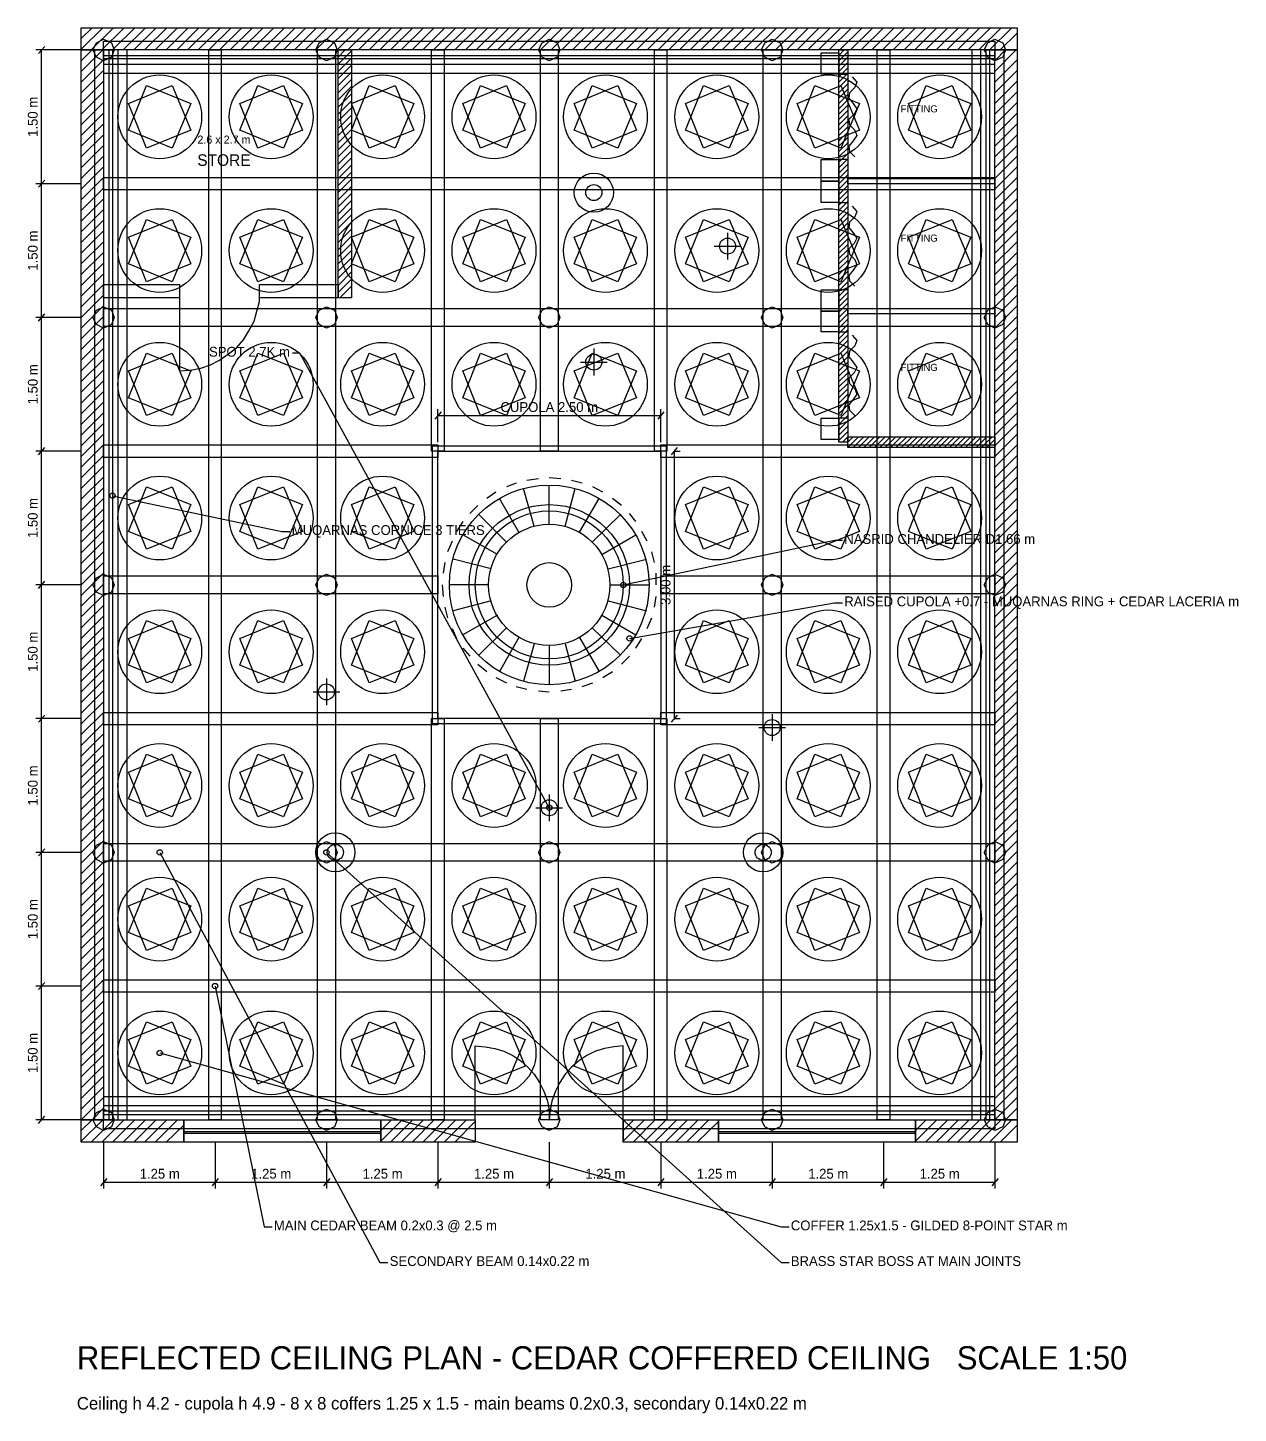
# Model space of a CAD drawing. Header units: metres. Extents: x 0 to 110, y 0 to 17.
# Drawn here: x 18.04 to 31.62, y -0.04 to 15.5 of the extents above; entities that cross this region are included whole.
import ezdxf
from ezdxf.enums import TextEntityAlignment as Align

# ---------------------------------------------------------------- set-up
doc = ezdxf.new("R2010")
doc.units = ezdxf.units.M
for name, color, linetype in [('A-ANNO', 2, 'CONTINUOUS'), ('A-DIM', 3, 'CONTINUOUS'), ('A-GLAZ', 4, 'CONTINUOUS'), ('A-HATCH', 8, 'CONTINUOUS'), ('A-TITLE', 7, 'CONTINUOUS'), ('A-WALL', 7, 'CONTINUOUS'), ('A-WALL-CUT', 7, 'CONTINUOUS'), ('I-CEIL', 30, 'CONTINUOUS'), ('I-DECO', 8, 'CONTINUOUS'), ('I-FINE', 9, 'CONTINUOUS'), ('I-JOIN', 7, 'CONTINUOUS'), ('I-LIGHT', 2, 'CONTINUOUS')]:
    doc.layers.add(name, color=color, linetype=linetype)

msp = doc.modelspace()

# ---------------------------------------------------------------- linework, layer by layer
at = {"layer": 'A-ANNO'}
for p, q in [((21.09, 11.85), (21.01, 11.85)), ((23.89, 6.75), (21.09, 11.85)), ((18.99, 10.25), (20.89, 9.85)), ((20.89, 9.85), (20.98, 9.85)), ((24.72, 9.25), (27.09, 9.75)), ((27.09, 9.75), (27.18, 9.75)), ((24.79, 8.65), (27.09, 9.05)), ((27.09, 9.05), (27.18, 9.05)), ((19.52, 6.25), (21.99, 1.65)), ((21.39, 6.25), (26.49, 1.65)), ((20.14, 4.75), (20.69, 2.05)), ((19.52, 4), (26.49, 2.05)), ((20.69, 2.05), (20.78, 2.05)), ((26.49, 2.05), (26.58, 2.05)), ((21.99, 1.65), (22.08, 1.65)), ((26.49, 1.65), (26.58, 1.65))]:
    msp.add_line(p, q, dxfattribs=at)
for centre in [(18.99, 10.25), (24.72, 9.25), (24.79, 8.65), (23.89, 6.75), (19.52, 6.25), (21.39, 6.25), (20.14, 4.75), (19.52, 4)]:
    msp.add_circle(centre, 0.03, dxfattribs=at)
at = {"layer": 'A-DIM'}
for p, q in [((18.64, 15.25), (18.13, 15.25)), ((18.16, 15.21), (18.23, 15.29)), ((18.19, 15.25), (18.19, 13.75)), ((18.64, 13.75), (18.13, 13.75)), ((18.64, 13.75), (18.13, 13.75)), ((18.16, 13.71), (18.23, 13.79)), ((18.16, 13.71), (18.23, 13.79)), ((18.19, 13.75), (18.19, 12.25)), ((18.16, 12.21), (18.23, 12.29)), ((18.16, 12.21), (18.23, 12.29)), ((18.64, 12.25), (18.13, 12.25)), ((18.64, 12.25), (18.13, 12.25)), ((18.19, 12.25), (18.19, 10.75)), ((22.64, 10.85), (22.64, 11.22)), ((25.14, 10.85), (25.14, 11.22)), ((22.61, 11.11), (22.68, 11.19)), ((22.64, 11.15), (25.14, 11.15)), ((25.11, 11.11), (25.18, 11.19)), ((18.64, 10.75), (18.13, 10.75)), ((18.64, 10.75), (18.13, 10.75)), ((18.16, 10.71), (18.23, 10.79)), ((18.16, 10.71), (18.23, 10.79)), ((18.19, 10.75), (18.19, 9.25)), ((25.26, 10.71), (25.33, 10.79)), ((25.29, 10.75), (25.36, 10.75)), ((25.29, 10.75), (25.29, 7.75)), ((18.64, 9.25), (18.13, 9.25)), ((18.64, 9.25), (18.13, 9.25)), ((18.16, 9.21), (18.23, 9.29)), ((18.16, 9.21), (18.23, 9.29)), ((18.19, 9.25), (18.19, 7.75)), ((18.16, 7.71), (18.23, 7.79)), ((18.16, 7.71), (18.23, 7.79)), ((25.26, 7.71), (25.33, 7.79)), ((18.64, 7.75), (18.13, 7.75)), ((18.64, 7.75), (18.13, 7.75)), ((18.19, 7.75), (18.19, 6.25)), ((25.29, 7.75), (25.36, 7.75)), ((18.64, 6.25), (18.13, 6.25)), ((18.64, 6.25), (18.13, 6.25)), ((18.16, 6.21), (18.23, 6.29)), ((18.16, 6.21), (18.23, 6.29)), ((18.19, 6.25), (18.19, 4.75)), ((18.64, 4.75), (18.13, 4.75)), ((18.64, 4.75), (18.13, 4.75)), ((18.16, 4.71), (18.23, 4.79)), ((18.16, 4.71), (18.23, 4.79)), ((18.19, 4.75), (18.19, 3.25)), ((18.16, 3.21), (18.23, 3.29)), ((18.64, 3.25), (18.13, 3.25)), ((18.89, 3), (18.89, 2.48)), ((20.14, 3), (20.14, 2.48)), ((20.14, 3), (20.14, 2.48)), ((21.39, 3), (21.39, 2.48)), ((21.39, 3), (21.39, 2.48)), ((22.64, 3), (22.64, 2.48)), ((22.64, 3), (22.64, 2.48)), ((23.89, 3), (23.89, 2.48)), ((23.89, 3), (23.89, 2.48)), ((25.14, 3), (25.14, 2.48)), ((25.14, 3), (25.14, 2.48)), ((26.39, 3), (26.39, 2.48)), ((26.39, 3), (26.39, 2.48)), ((27.64, 3), (27.64, 2.48)), ((27.64, 3), (27.64, 2.48)), ((28.89, 3), (28.89, 2.48)), ((18.86, 2.51), (18.93, 2.59)), ((18.89, 2.55), (20.14, 2.55)), ((20.11, 2.51), (20.18, 2.59)), ((20.11, 2.51), (20.18, 2.59)), ((20.14, 2.55), (21.39, 2.55)), ((21.36, 2.51), (21.43, 2.59)), ((21.36, 2.51), (21.43, 2.59)), ((21.39, 2.55), (22.64, 2.55)), ((22.61, 2.51), (22.68, 2.59)), ((22.61, 2.51), (22.68, 2.59)), ((22.64, 2.55), (23.89, 2.55)), ((23.86, 2.51), (23.93, 2.59)), ((23.86, 2.51), (23.93, 2.59)), ((23.89, 2.55), (25.14, 2.55)), ((25.11, 2.51), (25.18, 2.59)), ((25.11, 2.51), (25.18, 2.59)), ((25.14, 2.55), (26.39, 2.55)), ((26.36, 2.51), (26.43, 2.59)), ((26.36, 2.51), (26.43, 2.59)), ((26.39, 2.55), (27.64, 2.55)), ((27.61, 2.51), (27.68, 2.59)), ((27.61, 2.51), (27.68, 2.59)), ((27.64, 2.55), (28.89, 2.55)), ((28.86, 2.51), (28.93, 2.59))]:
    msp.add_line(p, q, dxfattribs=at)
at = {"layer": 'A-GLAZ'}
for p, q in [((23.06, 3.25), (23.06, 4.08)), ((24.72, 3.25), (24.72, 4.08)), ((19.79, 3.12), (22, 3.12)), ((25.79, 3.12), (28, 3.12)), ((19.79, 3.1), (22, 3.1)), ((25.79, 3.1), (28, 3.1))]:
    msp.add_line(p, q, dxfattribs=at)
at = {"layer": 'A-HATCH'}
for p, q in [((18.64, 15.38), (18.76, 15.5)), ((18.64, 15.26), (18.88, 15.5)), ((18.75, 15.25), (19, 15.5)), ((18.87, 15.25), (19.12, 15.5)), ((18.99, 15.25), (19.24, 15.5)), ((19.11, 15.25), (19.36, 15.5)), ((19.23, 15.25), (19.48, 15.5)), ((19.35, 15.25), (19.6, 15.5)), ((19.47, 15.25), (19.72, 15.5)), ((19.59, 15.25), (19.84, 15.5)), ((19.71, 15.25), (19.96, 15.5)), ((19.83, 15.25), (20.08, 15.5)), ((19.95, 15.25), (20.2, 15.5)), ((20.07, 15.25), (20.32, 15.5)), ((20.19, 15.25), (20.44, 15.5)), ((20.31, 15.25), (20.56, 15.5)), ((20.43, 15.25), (20.68, 15.5)), ((20.55, 15.25), (20.8, 15.5)), ((20.67, 15.25), (20.92, 15.5)), ((20.79, 15.25), (21.04, 15.5)), ((20.91, 15.25), (21.16, 15.5)), ((21.03, 15.25), (21.28, 15.5)), ((21.15, 15.25), (21.4, 15.5)), ((21.27, 15.25), (21.52, 15.5)), ((21.39, 15.25), (21.64, 15.5)), ((21.51, 15.25), (21.76, 15.5)), ((21.63, 15.25), (21.88, 15.5)), ((21.75, 15.25), (22, 15.5)), ((21.87, 15.25), (22.12, 15.5)), ((21.99, 15.25), (22.24, 15.5)), ((22.11, 15.25), (22.36, 15.5)), ((22.23, 15.25), (22.48, 15.5)), ((22.35, 15.25), (22.6, 15.5)), ((22.47, 15.25), (22.72, 15.5)), ((22.59, 15.25), (22.84, 15.5)), ((22.71, 15.25), (22.96, 15.5)), ((22.83, 15.25), (23.08, 15.5)), ((22.95, 15.25), (23.2, 15.5)), ((23.07, 15.25), (23.32, 15.5)), ((23.19, 15.25), (23.44, 15.5)), ((23.31, 15.25), (23.56, 15.5)), ((23.43, 15.25), (23.68, 15.5)), ((23.55, 15.25), (23.8, 15.5)), ((23.67, 15.25), (23.92, 15.5)), ((23.79, 15.25), (24.04, 15.5)), ((23.91, 15.25), (24.16, 15.5)), ((24.03, 15.25), (24.28, 15.5)), ((24.15, 15.25), (24.4, 15.5)), ((24.27, 15.25), (24.52, 15.5)), ((24.39, 15.25), (24.64, 15.5)), ((24.51, 15.25), (24.76, 15.5)), ((24.63, 15.25), (24.88, 15.5)), ((24.75, 15.25), (25, 15.5)), ((24.87, 15.25), (25.12, 15.5)), ((24.99, 15.25), (25.24, 15.5)), ((25.11, 15.25), (25.36, 15.5)), ((25.23, 15.25), (25.48, 15.5)), ((25.35, 15.25), (25.6, 15.5)), ((25.47, 15.25), (25.72, 15.5)), ((25.59, 15.25), (25.84, 15.5)), ((25.71, 15.25), (25.96, 15.5)), ((25.83, 15.25), (26.08, 15.5)), ((25.95, 15.25), (26.2, 15.5)), ((26.07, 15.25), (26.32, 15.5)), ((26.19, 15.25), (26.44, 15.5)), ((26.31, 15.25), (26.56, 15.5)), ((26.43, 15.25), (26.68, 15.5)), ((26.55, 15.25), (26.8, 15.5)), ((26.67, 15.25), (26.92, 15.5)), ((26.79, 15.25), (27.04, 15.5)), ((26.91, 15.25), (27.16, 15.5)), ((27.03, 15.25), (27.28, 15.5)), ((27.15, 15.25), (27.4, 15.5)), ((27.27, 15.25), (27.52, 15.5)), ((27.39, 15.25), (27.64, 15.5)), ((27.51, 15.25), (27.76, 15.5)), ((27.63, 15.25), (27.88, 15.5)), ((27.75, 15.25), (28, 15.5)), ((27.87, 15.25), (28.12, 15.5)), ((27.99, 15.25), (28.24, 15.5)), ((28.11, 15.25), (28.36, 15.5)), ((28.23, 15.25), (28.48, 15.5)), ((28.35, 15.25), (28.6, 15.5)), ((28.47, 15.25), (28.72, 15.5)), ((28.59, 15.25), (28.84, 15.5)), ((28.71, 15.25), (28.96, 15.5)), ((28.83, 15.25), (29.08, 15.5)), ((28.95, 15.25), (29.14, 15.44)), ((18.64, 15.13), (18.76, 15.25)), ((18.64, 15.01), (18.88, 15.25)), ((21.52, 15.17), (21.6, 15.25)), ((21.52, 15.09), (21.67, 15.24)), ((27.14, 15.19), (27.2, 15.25)), ((28.89, 15.13), (29.01, 15.25)), ((28.89, 15.01), (29.13, 15.25)), ((18.64, 14.89), (18.89, 15.14)), ((21.52, 15.01), (21.67, 15.16)), ((21.52, 14.93), (21.67, 15.08)), ((27.14, 15.13), (27.24, 15.23)), ((27.14, 15.07), (27.24, 15.17)), ((27.14, 15.01), (27.24, 15.11)), ((28.89, 14.89), (29.14, 15.14)), ((18.64, 14.77), (18.89, 15.02)), ((21.52, 14.85), (21.67, 15)), ((27.14, 14.95), (27.24, 15.05)), ((27.14, 14.89), (27.24, 14.99)), ((27.14, 14.83), (27.24, 14.93)), ((28.89, 14.77), (29.14, 15.02)), ((18.64, 14.65), (18.89, 14.9)), ((18.64, 14.53), (18.89, 14.78)), ((21.52, 14.77), (21.67, 14.92)), ((21.52, 14.69), (21.67, 14.84)), ((27.14, 14.77), (27.24, 14.87)), ((27.14, 14.71), (27.24, 14.81)), ((28.89, 14.65), (29.14, 14.9)), ((28.89, 14.53), (29.14, 14.78)), ((18.64, 14.41), (18.89, 14.66)), ((21.52, 14.61), (21.67, 14.76)), ((21.52, 14.53), (21.67, 14.68)), ((27.14, 14.65), (27.24, 14.75)), ((27.14, 14.59), (27.24, 14.69)), ((27.14, 14.53), (27.24, 14.63)), ((28.89, 14.41), (29.14, 14.66)), ((18.64, 14.29), (18.89, 14.54)), ((21.52, 14.45), (21.67, 14.6)), ((21.52, 14.37), (21.67, 14.52)), ((27.14, 14.47), (27.24, 14.57)), ((27.14, 14.41), (27.24, 14.51)), ((28.89, 14.29), (29.14, 14.54)), ((18.64, 14.17), (18.89, 14.42)), ((18.64, 14.05), (18.89, 14.3)), ((21.52, 14.29), (21.67, 14.44)), ((21.52, 14.21), (21.67, 14.36)), ((27.14, 14.35), (27.24, 14.45)), ((27.14, 14.29), (27.24, 14.39)), ((27.14, 14.23), (27.24, 14.33)), ((28.89, 14.17), (29.14, 14.42)), ((28.89, 14.05), (29.14, 14.3)), ((18.64, 13.93), (18.89, 14.18)), ((21.52, 14.13), (21.67, 14.28)), ((21.52, 14.05), (21.67, 14.2)), ((27.14, 14.17), (27.24, 14.27)), ((27.14, 14.11), (27.24, 14.21)), ((27.14, 14.05), (27.24, 14.15)), ((28.89, 13.93), (29.14, 14.18)), ((18.64, 13.81), (18.89, 14.06)), ((21.52, 13.97), (21.67, 14.12)), ((21.52, 13.89), (21.67, 14.04)), ((27.14, 13.99), (27.24, 14.09)), ((27.14, 13.93), (27.24, 14.03)), ((28.89, 13.81), (29.14, 14.06)), ((18.64, 13.69), (18.89, 13.94)), ((21.52, 13.81), (21.67, 13.96)), ((21.52, 13.73), (21.67, 13.88)), ((27.14, 13.87), (27.24, 13.97)), ((27.14, 13.81), (27.24, 13.91)), ((27.14, 13.75), (27.24, 13.85)), ((28.89, 13.69), (29.14, 13.94)), ((18.64, 13.57), (18.89, 13.82)), ((18.64, 13.45), (18.89, 13.7)), ((21.52, 13.65), (21.67, 13.8)), ((21.52, 13.57), (21.67, 13.72)), ((27.14, 13.69), (27.24, 13.79)), ((27.14, 13.63), (27.24, 13.73)), ((28.89, 13.57), (29.14, 13.82)), ((28.89, 13.45), (29.14, 13.7)), ((18.64, 13.33), (18.89, 13.58)), ((21.52, 13.49), (21.67, 13.64)), ((21.52, 13.41), (21.67, 13.56)), ((27.14, 13.57), (27.24, 13.67)), ((27.14, 13.51), (27.24, 13.61)), ((27.14, 13.45), (27.24, 13.55)), ((28.89, 13.33), (29.14, 13.58)), ((18.64, 13.21), (18.89, 13.46)), ((21.52, 13.33), (21.67, 13.48)), ((21.52, 13.25), (21.67, 13.4)), ((27.14, 13.39), (27.24, 13.49)), ((27.14, 13.33), (27.24, 13.43)), ((27.14, 13.27), (27.24, 13.37)), ((28.89, 13.21), (29.14, 13.46)), ((18.64, 13.09), (18.89, 13.34)), ((18.64, 12.97), (18.89, 13.22)), ((21.52, 13.17), (21.67, 13.32)), ((21.52, 13.09), (21.67, 13.24)), ((27.14, 13.21), (27.24, 13.31)), ((27.14, 13.15), (27.24, 13.25)), ((28.89, 13.09), (29.14, 13.34)), ((28.89, 12.97), (29.14, 13.22)), ((18.64, 12.85), (18.89, 13.1)), ((21.52, 13.01), (21.67, 13.16)), ((21.52, 12.93), (21.67, 13.08)), ((27.14, 13.09), (27.24, 13.19)), ((27.14, 13.03), (27.24, 13.13)), ((27.14, 12.97), (27.24, 13.07)), ((28.89, 12.85), (29.14, 13.1)), ((18.64, 12.73), (18.89, 12.98)), ((21.52, 12.85), (21.67, 13)), ((21.52, 12.77), (21.67, 12.92)), ((27.14, 12.91), (27.24, 13.01)), ((27.14, 12.85), (27.24, 12.95)), ((28.89, 12.73), (29.14, 12.98)), ((18.64, 12.61), (18.89, 12.86)), ((21.52, 12.69), (21.67, 12.84)), ((21.52, 12.61), (21.67, 12.76)), ((27.14, 12.79), (27.24, 12.89)), ((27.14, 12.73), (27.24, 12.83)), ((27.14, 12.67), (27.24, 12.77)), ((28.89, 12.61), (29.14, 12.86)), ((18.64, 12.49), (18.89, 12.74)), ((18.64, 12.37), (18.89, 12.62)), ((21.52, 12.53), (21.67, 12.68)), ((21.54, 12.47), (21.67, 12.6)), ((27.14, 12.61), (27.24, 12.71)), ((27.14, 12.55), (27.24, 12.65)), ((27.14, 12.49), (27.24, 12.59)), ((28.89, 12.49), (29.14, 12.74)), ((28.89, 12.37), (29.14, 12.62)), ((18.64, 12.25), (18.89, 12.5)), ((27.14, 12.43), (27.24, 12.53)), ((27.14, 12.37), (27.24, 12.47)), ((28.89, 12.25), (29.14, 12.5)), ((18.64, 12.13), (18.89, 12.38)), ((27.14, 12.31), (27.24, 12.41)), ((27.14, 12.25), (27.24, 12.35)), ((27.14, 12.19), (27.24, 12.29)), ((28.89, 12.13), (29.14, 12.38)), ((18.64, 12.01), (18.89, 12.26)), ((18.64, 11.89), (18.89, 12.14)), ((27.14, 12.13), (27.24, 12.23)), ((27.14, 12.07), (27.24, 12.17)), ((28.89, 12.01), (29.14, 12.26)), ((28.89, 11.89), (29.14, 12.14)), ((18.64, 11.77), (18.89, 12.02)), ((27.14, 12.01), (27.24, 12.11)), ((27.14, 11.95), (27.24, 12.05)), ((27.14, 11.89), (27.24, 11.99)), ((28.89, 11.77), (29.14, 12.02)), ((18.64, 11.65), (18.89, 11.9)), ((27.14, 11.83), (27.24, 11.93)), ((27.14, 11.77), (27.24, 11.87)), ((28.89, 11.65), (29.14, 11.9)), ((18.64, 11.53), (18.89, 11.78)), ((18.64, 11.41), (18.89, 11.66)), ((27.14, 11.71), (27.24, 11.81)), ((27.14, 11.65), (27.24, 11.75)), ((27.14, 11.59), (27.24, 11.69)), ((28.89, 11.53), (29.14, 11.78)), ((28.89, 11.41), (29.14, 11.66)), ((18.64, 11.29), (18.89, 11.54)), ((27.14, 11.53), (27.24, 11.63)), ((27.14, 11.47), (27.24, 11.57)), ((27.14, 11.41), (27.24, 11.51)), ((28.89, 11.29), (29.14, 11.54)), ((18.64, 11.17), (18.89, 11.42)), ((27.14, 11.35), (27.24, 11.45)), ((27.14, 11.29), (27.24, 11.39)), ((28.89, 11.17), (29.14, 11.42)), ((18.64, 11.05), (18.89, 11.3)), ((27.14, 11.23), (27.24, 11.33)), ((27.14, 11.17), (27.24, 11.27)), ((27.14, 11.11), (27.24, 11.21)), ((28.89, 11.05), (29.14, 11.3)), ((18.64, 10.93), (18.89, 11.18)), ((18.64, 10.81), (18.89, 11.06)), ((27.14, 11.05), (27.24, 11.15)), ((27.14, 10.99), (27.24, 11.09)), ((28.89, 10.93), (29.14, 11.18)), ((28.89, 10.81), (29.14, 11.06)), ((18.64, 10.69), (18.89, 10.94)), ((27.14, 10.93), (27.24, 11.03)), ((27.14, 10.87), (27.24, 10.97)), ((27.18, 10.85), (27.24, 10.91)), ((27.24, 10.85), (27.3, 10.91)), ((27.24, 10.79), (27.36, 10.91)), ((27.3, 10.79), (27.42, 10.91)), ((27.36, 10.79), (27.48, 10.91)), ((27.42, 10.79), (27.54, 10.91)), ((27.48, 10.79), (27.6, 10.91)), ((27.54, 10.79), (27.66, 10.91)), ((27.6, 10.79), (27.72, 10.91)), ((27.66, 10.79), (27.78, 10.91)), ((27.72, 10.79), (27.84, 10.91)), ((27.78, 10.79), (27.9, 10.91)), ((27.84, 10.79), (27.96, 10.91)), ((27.9, 10.79), (28.02, 10.91)), ((27.96, 10.79), (28.08, 10.91)), ((28.02, 10.79), (28.14, 10.91)), ((28.08, 10.79), (28.2, 10.91)), ((28.14, 10.79), (28.26, 10.91)), ((28.2, 10.79), (28.32, 10.91)), ((28.26, 10.79), (28.38, 10.91)), ((28.32, 10.79), (28.44, 10.91)), ((28.38, 10.79), (28.5, 10.91)), ((28.44, 10.79), (28.56, 10.91)), ((28.5, 10.79), (28.62, 10.91)), ((28.56, 10.79), (28.68, 10.91)), ((28.62, 10.79), (28.74, 10.91)), ((28.68, 10.79), (28.8, 10.91)), ((28.74, 10.79), (28.86, 10.91)), ((28.8, 10.79), (28.89, 10.88)), ((28.89, 10.69), (29.14, 10.94)), ((18.64, 10.57), (18.89, 10.82)), ((28.89, 10.57), (29.14, 10.82)), ((18.64, 10.45), (18.89, 10.7)), ((18.64, 10.33), (18.89, 10.58)), ((28.89, 10.45), (29.14, 10.7)), ((28.89, 10.33), (29.14, 10.58)), ((18.64, 10.21), (18.89, 10.46)), ((28.89, 10.21), (29.14, 10.46)), ((18.64, 10.09), (18.89, 10.34)), ((28.89, 10.09), (29.14, 10.34)), ((18.64, 9.97), (18.89, 10.22)), ((28.89, 9.97), (29.14, 10.22)), ((18.64, 9.85), (18.89, 10.1)), ((18.64, 9.73), (18.89, 9.98)), ((28.89, 9.85), (29.14, 10.1)), ((28.89, 9.73), (29.14, 9.98)), ((18.64, 9.61), (18.89, 9.86)), ((28.89, 9.61), (29.14, 9.86)), ((18.64, 9.49), (18.89, 9.74)), ((28.89, 9.49), (29.14, 9.74)), ((18.64, 9.37), (18.89, 9.62)), ((18.64, 9.25), (18.89, 9.5)), ((28.89, 9.37), (29.14, 9.62)), ((28.89, 9.25), (29.14, 9.5)), ((18.64, 9.13), (18.89, 9.38)), ((28.89, 9.13), (29.14, 9.38)), ((18.64, 9.01), (18.89, 9.26)), ((28.89, 9.01), (29.14, 9.26)), ((18.64, 8.89), (18.89, 9.14)), ((18.64, 8.77), (18.89, 9.02)), ((28.89, 8.89), (29.14, 9.14)), ((28.89, 8.77), (29.14, 9.02)), ((18.64, 8.65), (18.89, 8.9)), ((28.89, 8.65), (29.14, 8.9)), ((18.64, 8.53), (18.89, 8.78)), ((28.89, 8.53), (29.14, 8.78)), ((18.64, 8.41), (18.89, 8.66)), ((28.89, 8.41), (29.14, 8.66)), ((18.64, 8.29), (18.89, 8.54)), ((18.64, 8.17), (18.89, 8.42)), ((28.89, 8.29), (29.14, 8.54)), ((28.89, 8.17), (29.14, 8.42)), ((18.64, 8.05), (18.89, 8.3)), ((28.89, 8.05), (29.14, 8.3)), ((18.64, 7.93), (18.89, 8.18)), ((28.89, 7.93), (29.14, 8.18)), ((18.64, 7.81), (18.89, 8.06)), ((18.64, 7.69), (18.89, 7.94)), ((28.89, 7.81), (29.14, 8.06)), ((28.89, 7.69), (29.14, 7.94)), ((18.64, 7.57), (18.89, 7.82)), ((28.89, 7.57), (29.14, 7.82)), ((18.64, 7.45), (18.89, 7.7)), ((28.89, 7.45), (29.14, 7.7)), ((18.64, 7.33), (18.89, 7.58)), ((28.89, 7.33), (29.14, 7.58)), ((18.64, 7.21), (18.89, 7.46)), ((18.64, 7.09), (18.89, 7.34)), ((28.89, 7.21), (29.14, 7.46)), ((28.89, 7.09), (29.14, 7.34)), ((18.64, 6.97), (18.89, 7.22)), ((28.89, 6.97), (29.14, 7.22)), ((18.64, 6.85), (18.89, 7.1)), ((28.89, 6.85), (29.14, 7.1)), ((18.64, 6.73), (18.89, 6.98)), ((18.64, 6.61), (18.89, 6.86)), ((28.89, 6.73), (29.14, 6.98)), ((28.89, 6.61), (29.14, 6.86)), ((18.64, 6.49), (18.89, 6.74)), ((28.89, 6.49), (29.14, 6.74)), ((18.64, 6.37), (18.89, 6.62)), ((28.89, 6.37), (29.14, 6.62)), ((18.64, 6.25), (18.89, 6.5)), ((18.64, 6.13), (18.89, 6.38)), ((28.89, 6.25), (29.14, 6.5)), ((28.89, 6.13), (29.14, 6.38)), ((18.64, 6.01), (18.89, 6.26)), ((28.89, 6.01), (29.14, 6.26)), ((18.64, 5.89), (18.89, 6.14)), ((28.89, 5.89), (29.14, 6.14)), ((18.64, 5.77), (18.89, 6.02)), ((28.89, 5.77), (29.14, 6.02)), ((18.64, 5.65), (18.89, 5.9)), ((18.64, 5.53), (18.89, 5.78)), ((28.89, 5.65), (29.14, 5.9)), ((28.89, 5.53), (29.14, 5.78)), ((18.64, 5.41), (18.89, 5.66)), ((28.89, 5.41), (29.14, 5.66)), ((18.64, 5.29), (18.89, 5.54)), ((28.89, 5.29), (29.14, 5.54)), ((18.64, 5.17), (18.89, 5.42)), ((18.64, 5.05), (18.89, 5.3)), ((28.89, 5.17), (29.14, 5.42)), ((28.89, 5.05), (29.14, 5.3)), ((18.64, 4.93), (18.89, 5.18)), ((28.89, 4.93), (29.14, 5.18)), ((18.64, 4.81), (18.89, 5.06)), ((28.89, 4.81), (29.14, 5.06)), ((18.64, 4.69), (18.89, 4.94)), ((18.64, 4.57), (18.89, 4.82)), ((28.89, 4.69), (29.14, 4.94)), ((28.89, 4.57), (29.14, 4.82)), ((18.64, 4.45), (18.89, 4.7)), ((28.89, 4.45), (29.14, 4.7)), ((18.64, 4.33), (18.89, 4.58)), ((28.89, 4.33), (29.14, 4.58)), ((18.64, 4.21), (18.89, 4.46)), ((28.89, 4.21), (29.14, 4.46)), ((18.64, 4.09), (18.89, 4.34)), ((18.64, 3.97), (18.89, 4.22)), ((28.89, 4.09), (29.14, 4.34)), ((28.89, 3.97), (29.14, 4.22)), ((18.64, 3.85), (18.89, 4.1)), ((28.89, 3.85), (29.14, 4.1)), ((18.64, 3.73), (18.89, 3.98)), ((28.89, 3.73), (29.14, 3.98)), ((18.64, 3.61), (18.89, 3.86)), ((18.64, 3.49), (18.89, 3.74)), ((28.89, 3.61), (29.14, 3.86)), ((28.89, 3.49), (29.14, 3.74)), ((18.64, 3.37), (18.89, 3.62)), ((28.89, 3.37), (29.14, 3.62)), ((18.64, 3.25), (18.89, 3.5)), ((28.89, 3.25), (29.14, 3.5)), ((18.76, 3.25), (18.89, 3.38)), ((29.01, 3.25), (29.14, 3.38)), ((18.64, 3.13), (18.76, 3.25)), ((18.64, 3.01), (18.88, 3.25)), ((18.75, 3), (19, 3.25)), ((18.87, 3), (19.12, 3.25)), ((18.99, 3), (19.24, 3.25)), ((19.11, 3), (19.36, 3.25)), ((19.23, 3), (19.48, 3.25)), ((19.35, 3), (19.6, 3.25)), ((19.47, 3), (19.72, 3.25)), ((19.59, 3), (19.79, 3.19)), ((22, 3.13), (22.12, 3.25)), ((22, 3.01), (22.24, 3.25)), ((22.11, 3), (22.36, 3.25)), ((22.23, 3), (22.48, 3.25)), ((22.35, 3), (22.6, 3.25)), ((22.47, 3), (22.72, 3.25)), ((22.59, 3), (22.84, 3.25)), ((22.71, 3), (22.96, 3.25)), ((22.83, 3), (23.06, 3.23)), ((24.72, 3.13), (24.84, 3.25)), ((24.72, 3.01), (24.96, 3.25)), ((24.83, 3), (25.08, 3.25)), ((24.95, 3), (25.2, 3.25)), ((25.07, 3), (25.32, 3.25)), ((25.19, 3), (25.44, 3.25)), ((25.31, 3), (25.56, 3.25)), ((25.43, 3), (25.68, 3.25)), ((25.55, 3), (25.79, 3.23)), ((28, 3.13), (28.12, 3.25)), ((28, 3.01), (28.24, 3.25)), ((28.11, 3), (28.36, 3.25)), ((28.23, 3), (28.48, 3.25)), ((28.35, 3), (28.6, 3.25)), ((28.47, 3), (28.72, 3.25)), ((28.59, 3), (28.84, 3.25)), ((28.71, 3), (28.96, 3.25)), ((28.83, 3), (29.08, 3.25)), ((28.95, 3), (29.14, 3.19))]:
    msp.add_line(p, q, dxfattribs=at)
at = {"layer": 'A-WALL'}
for p, q in [((19.74, 12.55), (19.74, 11.65)), ((23.06, 3.25), (23.06, 3)), ((24.72, 3.25), (24.72, 3))]:
    msp.add_line(p, q, dxfattribs=at)
for points in [[(27.14, 14.98), (27.24, 14.98), (27.24, 14.02), (27.14, 14.02)], [(27.14, 13.54), (27.24, 13.54), (27.24, 12.56), (27.14, 12.56)], [(27.14, 12.09), (27.24, 12.09), (27.24, 11.12), (27.14, 11.12)], [(19.79, 3.25), (22, 3.25), (22, 3), (19.79, 3)], [(25.79, 3.25), (28, 3.25), (28, 3), (25.79, 3)]]:
    msp.add_lwpolyline(points, close=True, dxfattribs=at)
at = {"layer": 'A-WALL-CUT'}
for points in [[(18.64, 15.5), (29.14, 15.5), (29.14, 15.25), (18.64, 15.25)], [(18.64, 15.25), (18.89, 15.25), (18.89, 3.25), (18.64, 3.25)], [(21.52, 15.25), (21.67, 15.25), (21.67, 12.47), (21.52, 12.47)], [(27.14, 15.25), (27.24, 15.25), (27.24, 10.85), (27.14, 10.85)], [(28.89, 15.25), (29.14, 15.25), (29.14, 3.25), (28.89, 3.25)], [(18.89, 12.62), (19.74, 12.62), (19.74, 12.47), (18.89, 12.47)], [(20.64, 12.62), (21.52, 12.62), (21.52, 12.47), (20.64, 12.47)], [(27.24, 10.91), (28.89, 10.91), (28.89, 10.79), (27.24, 10.79)], [(18.64, 3.25), (19.79, 3.25), (19.79, 3), (18.64, 3)], [(22, 3.25), (23.06, 3.25), (23.06, 3), (22, 3)], [(24.72, 3.25), (25.79, 3.25), (25.79, 3), (24.72, 3)], [(28, 3.25), (29.14, 3.25), (29.14, 3), (28, 3)]]:
    msp.add_lwpolyline(points, close=True, dxfattribs=at)
at = {"layer": 'I-CEIL'}
for points in [[(18.79, 15.25), (18.99, 15.25), (18.99, 3.25), (18.79, 3.25)], [(18.89, 15.35), (28.89, 15.35), (28.89, 15.15), (18.89, 15.15)], [(20.07, 15.25), (20.21, 15.25), (20.21, 3.25), (20.07, 3.25)], [(21.29, 15.25), (21.49, 15.25), (21.49, 3.25), (21.29, 3.25)], [(22.57, 15.25), (22.71, 15.25), (22.71, 10.75), (22.57, 10.75)], [(23.79, 15.25), (23.99, 15.25), (23.99, 10.75), (23.79, 10.75)], [(25.07, 15.25), (25.21, 15.25), (25.21, 10.75), (25.07, 10.75)], [(26.29, 15.25), (26.49, 15.25), (26.49, 3.25), (26.29, 3.25)], [(27.57, 15.25), (27.71, 15.25), (27.71, 3.25), (27.57, 3.25)], [(28.79, 15.25), (28.99, 15.25), (28.99, 3.25), (28.79, 3.25)], [(18.89, 13.82), (28.89, 13.82), (28.89, 13.68), (18.89, 13.68)], [(18.89, 12.35), (28.89, 12.35), (28.89, 12.15), (18.89, 12.15)], [(18.89, 10.82), (22.64, 10.82), (22.64, 10.68), (18.89, 10.68)], [(22.58, 10.81), (25.2, 10.81), (25.2, 7.69), (22.58, 7.69)], [(22.64, 10.75), (25.14, 10.75), (25.14, 7.75), (22.64, 7.75)], [(25.14, 10.82), (28.89, 10.82), (28.89, 10.68), (25.14, 10.68)], [(18.89, 9.35), (22.64, 9.35), (22.64, 9.15), (18.89, 9.15)], [(25.14, 9.35), (28.89, 9.35), (28.89, 9.15), (25.14, 9.15)], [(18.89, 7.82), (22.64, 7.82), (22.64, 7.68), (18.89, 7.68)], [(25.14, 7.82), (28.89, 7.82), (28.89, 7.68), (25.14, 7.68)], [(22.57, 7.75), (22.71, 7.75), (22.71, 3.25), (22.57, 3.25)], [(23.79, 7.75), (23.99, 7.75), (23.99, 3.25), (23.79, 3.25)], [(25.07, 7.75), (25.21, 7.75), (25.21, 3.25), (25.07, 3.25)], [(18.89, 6.35), (28.89, 6.35), (28.89, 6.15), (18.89, 6.15)], [(18.89, 4.82), (28.89, 4.82), (28.89, 4.68), (18.89, 4.68)], [(18.89, 3.35), (28.89, 3.35), (28.89, 3.15), (18.89, 3.15)]]:
    msp.add_lwpolyline(points, close=True, dxfattribs=at)
at = {"layer": 'I-DECO'}
for p, q in [((18.95, 15.25), (18.95, 3.25)), ((19.05, 15.25), (19.05, 3.25)), ((19.15, 15.25), (19.15, 3.25)), ((28.63, 15.25), (28.63, 3.25)), ((28.73, 15.25), (28.73, 3.25)), ((28.83, 15.25), (28.83, 3.25)), ((18.89, 15.19), (28.89, 15.19)), ((18.89, 15.09), (28.89, 15.09)), ((18.89, 14.99), (28.89, 14.99)), ((18.89, 3.51), (28.89, 3.51)), ((18.89, 3.41), (28.89, 3.41)), ((18.89, 3.31), (28.89, 3.31))]:
    msp.add_line(p, q, dxfattribs=at)
for points in [[(27.29, 14.95), (27.34, 14.89), (27.32, 14.83), (27.26, 14.77), (27.25, 14.71), (27.3, 14.65), (27.34, 14.59), (27.31, 14.53), (27.25, 14.47), (27.26, 14.41), (27.32, 14.35), (27.34, 14.29), (27.3, 14.23), (27.25, 14.17), (27.26, 14.11), (27.32, 14.05)], [(27.29, 13.5), (27.34, 13.44), (27.32, 13.38), (27.26, 13.32), (27.25, 13.26), (27.3, 13.2), (27.34, 13.14), (27.31, 13.08), (27.25, 13.02), (27.26, 12.96), (27.32, 12.9), (27.34, 12.84), (27.3, 12.78), (27.25, 12.72), (27.26, 12.66), (27.32, 12.6)], [(27.29, 12.05), (27.34, 11.99), (27.32, 11.93), (27.26, 11.87), (27.25, 11.81), (27.3, 11.75), (27.34, 11.69), (27.31, 11.63), (27.25, 11.57), (27.26, 11.51), (27.32, 11.45), (27.34, 11.39), (27.3, 11.33), (27.25, 11.27), (27.26, 11.21), (27.32, 11.15)]]:
    msp.add_lwpolyline(points, dxfattribs=at)
for points in [[(19.87, 14.35), (19.37, 14.15), (19.17, 14.65), (19.66, 14.85)], [(19.66, 14.15), (19.17, 14.35), (19.37, 14.85), (19.87, 14.65)], [(21.12, 14.35), (20.62, 14.15), (20.42, 14.65), (20.91, 14.85)], [(20.91, 14.15), (20.42, 14.35), (20.62, 14.85), (21.12, 14.65)], [(22.37, 14.35), (21.87, 14.15), (21.67, 14.65), (22.16, 14.85)], [(22.16, 14.15), (21.67, 14.35), (21.87, 14.85), (22.37, 14.65)], [(23.62, 14.35), (23.12, 14.15), (22.92, 14.65), (23.41, 14.85)], [(23.41, 14.15), (22.92, 14.35), (23.12, 14.85), (23.62, 14.65)], [(24.87, 14.35), (24.37, 14.15), (24.17, 14.65), (24.66, 14.85)], [(24.66, 14.15), (24.17, 14.35), (24.37, 14.85), (24.87, 14.65)], [(26.12, 14.35), (25.62, 14.15), (25.42, 14.65), (25.91, 14.85)], [(25.91, 14.15), (25.42, 14.35), (25.62, 14.85), (26.12, 14.65)], [(27.37, 14.35), (26.87, 14.15), (26.67, 14.65), (27.16, 14.85)], [(27.16, 14.15), (26.67, 14.35), (26.87, 14.85), (27.37, 14.65)], [(28.62, 14.35), (28.12, 14.15), (27.92, 14.65), (28.41, 14.85)], [(28.41, 14.15), (27.92, 14.35), (28.12, 14.85), (28.62, 14.65)], [(19.87, 12.85), (19.37, 12.65), (19.17, 13.15), (19.66, 13.35)], [(19.66, 12.65), (19.17, 12.85), (19.37, 13.35), (19.87, 13.15)], [(21.12, 12.85), (20.62, 12.65), (20.42, 13.15), (20.91, 13.35)], [(20.91, 12.65), (20.42, 12.85), (20.62, 13.35), (21.12, 13.15)], [(22.37, 12.85), (21.87, 12.65), (21.67, 13.15), (22.16, 13.35)], [(22.16, 12.65), (21.67, 12.85), (21.87, 13.35), (22.37, 13.15)], [(23.62, 12.85), (23.12, 12.65), (22.92, 13.15), (23.41, 13.35)], [(23.41, 12.65), (22.92, 12.85), (23.12, 13.35), (23.62, 13.15)], [(24.87, 12.85), (24.37, 12.65), (24.17, 13.15), (24.66, 13.35)], [(24.66, 12.65), (24.17, 12.85), (24.37, 13.35), (24.87, 13.15)], [(26.12, 12.85), (25.62, 12.65), (25.42, 13.15), (25.91, 13.35)], [(25.91, 12.65), (25.42, 12.85), (25.62, 13.35), (26.12, 13.15)], [(27.37, 12.85), (26.87, 12.65), (26.67, 13.15), (27.16, 13.35)], [(27.16, 12.65), (26.67, 12.85), (26.87, 13.35), (27.37, 13.15)], [(28.62, 12.85), (28.12, 12.65), (27.92, 13.15), (28.41, 13.35)], [(28.41, 12.65), (27.92, 12.85), (28.12, 13.35), (28.62, 13.15)], [(19.87, 11.35), (19.37, 11.15), (19.17, 11.65), (19.66, 11.85)], [(19.66, 11.15), (19.17, 11.35), (19.37, 11.85), (19.87, 11.65)], [(21.12, 11.35), (20.62, 11.15), (20.42, 11.65), (20.91, 11.85)], [(20.91, 11.15), (20.42, 11.35), (20.62, 11.85), (21.12, 11.65)], [(22.37, 11.35), (21.87, 11.15), (21.67, 11.65), (22.16, 11.85)], [(22.16, 11.15), (21.67, 11.35), (21.87, 11.85), (22.37, 11.65)], [(23.62, 11.35), (23.12, 11.15), (22.92, 11.65), (23.41, 11.85)], [(23.41, 11.15), (22.92, 11.35), (23.12, 11.85), (23.62, 11.65)], [(24.87, 11.35), (24.37, 11.15), (24.17, 11.65), (24.66, 11.85)], [(24.66, 11.15), (24.17, 11.35), (24.37, 11.85), (24.87, 11.65)], [(26.12, 11.35), (25.62, 11.15), (25.42, 11.65), (25.91, 11.85)], [(25.91, 11.15), (25.42, 11.35), (25.62, 11.85), (26.12, 11.65)], [(27.37, 11.35), (26.87, 11.15), (26.67, 11.65), (27.16, 11.85)], [(27.16, 11.15), (26.67, 11.35), (26.87, 11.85), (27.37, 11.65)], [(28.62, 11.35), (28.12, 11.15), (27.92, 11.65), (28.41, 11.85)], [(28.41, 11.15), (27.92, 11.35), (28.12, 11.85), (28.62, 11.65)], [(19.87, 9.85), (19.37, 9.65), (19.17, 10.15), (19.66, 10.35)], [(19.66, 9.65), (19.17, 9.85), (19.37, 10.35), (19.87, 10.15)], [(21.12, 9.85), (20.62, 9.65), (20.42, 10.15), (20.91, 10.35)], [(20.91, 9.65), (20.42, 9.85), (20.62, 10.35), (21.12, 10.15)], [(22.37, 9.85), (21.87, 9.65), (21.67, 10.15), (22.16, 10.35)], [(22.16, 9.65), (21.67, 9.85), (21.87, 10.35), (22.37, 10.15)], [(26.12, 9.85), (25.62, 9.65), (25.42, 10.15), (25.91, 10.35)], [(25.91, 9.65), (25.42, 9.85), (25.62, 10.35), (26.12, 10.15)], [(27.37, 9.85), (26.87, 9.65), (26.67, 10.15), (27.16, 10.35)], [(27.16, 9.65), (26.67, 9.85), (26.87, 10.35), (27.37, 10.15)], [(28.62, 9.85), (28.12, 9.65), (27.92, 10.15), (28.41, 10.35)], [(28.41, 9.65), (27.92, 9.85), (28.12, 10.35), (28.62, 10.15)], [(19.87, 8.35), (19.37, 8.15), (19.17, 8.65), (19.66, 8.85)], [(19.66, 8.15), (19.17, 8.35), (19.37, 8.85), (19.87, 8.65)], [(21.12, 8.35), (20.62, 8.15), (20.42, 8.65), (20.91, 8.85)], [(20.91, 8.15), (20.42, 8.35), (20.62, 8.85), (21.12, 8.65)], [(22.37, 8.35), (21.87, 8.15), (21.67, 8.65), (22.16, 8.85)], [(22.16, 8.15), (21.67, 8.35), (21.87, 8.85), (22.37, 8.65)], [(26.12, 8.35), (25.62, 8.15), (25.42, 8.65), (25.91, 8.85)], [(25.91, 8.15), (25.42, 8.35), (25.62, 8.85), (26.12, 8.65)], [(27.37, 8.35), (26.87, 8.15), (26.67, 8.65), (27.16, 8.85)], [(27.16, 8.15), (26.67, 8.35), (26.87, 8.85), (27.37, 8.65)], [(28.62, 8.35), (28.12, 8.15), (27.92, 8.65), (28.41, 8.85)], [(28.41, 8.15), (27.92, 8.35), (28.12, 8.85), (28.62, 8.65)], [(19.87, 6.85), (19.37, 6.65), (19.17, 7.15), (19.66, 7.35)], [(19.66, 6.65), (19.17, 6.85), (19.37, 7.35), (19.87, 7.15)], [(21.12, 6.85), (20.62, 6.65), (20.42, 7.15), (20.91, 7.35)], [(20.91, 6.65), (20.42, 6.85), (20.62, 7.35), (21.12, 7.15)], [(22.37, 6.85), (21.87, 6.65), (21.67, 7.15), (22.16, 7.35)], [(22.16, 6.65), (21.67, 6.85), (21.87, 7.35), (22.37, 7.15)], [(23.62, 6.85), (23.12, 6.65), (22.92, 7.15), (23.41, 7.35)], [(23.41, 6.65), (22.92, 6.85), (23.12, 7.35), (23.62, 7.15)], [(24.87, 6.85), (24.37, 6.65), (24.17, 7.15), (24.66, 7.35)], [(24.66, 6.65), (24.17, 6.85), (24.37, 7.35), (24.87, 7.15)], [(26.12, 6.85), (25.62, 6.65), (25.42, 7.15), (25.91, 7.35)], [(25.91, 6.65), (25.42, 6.85), (25.62, 7.35), (26.12, 7.15)], [(27.37, 6.85), (26.87, 6.65), (26.67, 7.15), (27.16, 7.35)], [(27.16, 6.65), (26.67, 6.85), (26.87, 7.35), (27.37, 7.15)], [(28.62, 6.85), (28.12, 6.65), (27.92, 7.15), (28.41, 7.35)], [(28.41, 6.65), (27.92, 6.85), (28.12, 7.35), (28.62, 7.15)], [(19.87, 5.35), (19.37, 5.15), (19.17, 5.65), (19.66, 5.85)], [(19.66, 5.15), (19.17, 5.35), (19.37, 5.85), (19.87, 5.65)], [(21.12, 5.35), (20.62, 5.15), (20.42, 5.65), (20.91, 5.85)], [(20.91, 5.15), (20.42, 5.35), (20.62, 5.85), (21.12, 5.65)], [(22.37, 5.35), (21.87, 5.15), (21.67, 5.65), (22.16, 5.85)], [(22.16, 5.15), (21.67, 5.35), (21.87, 5.85), (22.37, 5.65)], [(23.62, 5.35), (23.12, 5.15), (22.92, 5.65), (23.41, 5.85)], [(23.41, 5.15), (22.92, 5.35), (23.12, 5.85), (23.62, 5.65)], [(24.87, 5.35), (24.37, 5.15), (24.17, 5.65), (24.66, 5.85)], [(24.66, 5.15), (24.17, 5.35), (24.37, 5.85), (24.87, 5.65)], [(26.12, 5.35), (25.62, 5.15), (25.42, 5.65), (25.91, 5.85)], [(25.91, 5.15), (25.42, 5.35), (25.62, 5.85), (26.12, 5.65)], [(27.37, 5.35), (26.87, 5.15), (26.67, 5.65), (27.16, 5.85)], [(27.16, 5.15), (26.67, 5.35), (26.87, 5.85), (27.37, 5.65)], [(28.62, 5.35), (28.12, 5.15), (27.92, 5.65), (28.41, 5.85)], [(28.41, 5.15), (27.92, 5.35), (28.12, 5.85), (28.62, 5.65)], [(19.87, 3.85), (19.37, 3.65), (19.17, 4.15), (19.66, 4.35)], [(19.66, 3.65), (19.17, 3.85), (19.37, 4.35), (19.87, 4.15)], [(21.12, 3.85), (20.62, 3.65), (20.42, 4.15), (20.91, 4.35)], [(20.91, 3.65), (20.42, 3.85), (20.62, 4.35), (21.12, 4.15)], [(22.37, 3.85), (21.87, 3.65), (21.67, 4.15), (22.16, 4.35)], [(22.16, 3.65), (21.67, 3.85), (21.87, 4.35), (22.37, 4.15)], [(23.62, 3.85), (23.12, 3.65), (22.92, 4.15), (23.41, 4.35)], [(23.41, 3.65), (22.92, 3.85), (23.12, 4.35), (23.62, 4.15)], [(24.87, 3.85), (24.37, 3.65), (24.17, 4.15), (24.66, 4.35)], [(24.66, 3.65), (24.17, 3.85), (24.37, 4.35), (24.87, 4.15)], [(26.12, 3.85), (25.62, 3.65), (25.42, 4.15), (25.91, 4.35)], [(25.91, 3.65), (25.42, 3.85), (25.62, 4.35), (26.12, 4.15)], [(27.37, 3.85), (26.87, 3.65), (26.67, 4.15), (27.16, 4.35)], [(27.16, 3.65), (26.67, 3.85), (26.87, 4.35), (27.37, 4.15)], [(28.62, 3.85), (28.12, 3.65), (27.92, 4.15), (28.41, 4.35)], [(28.41, 3.65), (27.92, 3.85), (28.12, 4.35), (28.62, 4.15)]]:
    msp.add_lwpolyline(points, close=True, dxfattribs=at)
for radius in [1.12, 0.9, 0.68]:
    msp.add_circle((23.89, 9.25), radius, dxfattribs=at)
at = {"layer": 'I-FINE'}
for p, q in [((23.72, 9.91), (23.6, 10.33)), ((23.89, 9.93), (23.89, 10.37)), ((24.07, 9.91), (24.18, 10.33)), ((23.55, 9.84), (23.33, 10.22)), ((24.23, 9.84), (24.45, 10.22)), ((23.41, 9.73), (23.1, 10.04)), ((24.37, 9.73), (24.69, 10.04)), ((23.31, 9.59), (22.92, 9.81)), ((24.48, 9.59), (24.86, 9.81)), ((23.24, 9.43), (22.81, 9.54)), ((24.55, 9.43), (24.98, 9.54)), ((23.21, 9.25), (22.77, 9.25)), ((24.57, 9.25), (25.01, 9.25)), ((23.24, 9.07), (22.81, 8.96)), ((24.55, 9.07), (24.98, 8.96)), ((23.31, 8.91), (22.92, 8.69)), ((24.48, 8.91), (24.86, 8.69)), ((23.41, 8.77), (23.1, 8.46)), ((24.37, 8.77), (24.69, 8.46)), ((23.55, 8.66), (23.33, 8.28)), ((23.72, 8.59), (23.6, 8.17)), ((23.89, 8.57), (23.89, 8.13)), ((24.07, 8.59), (24.18, 8.17)), ((24.23, 8.66), (24.45, 8.28))]:
    msp.add_line(p, q, dxfattribs=at)
for points in [[(19.74, 11.65), (19.86, 11.66), (19.98, 11.68), (20.09, 11.72), (20.19, 11.77), (20.29, 11.84), (20.38, 11.91), (20.46, 12), (20.52, 12.1), (20.58, 12.21), (20.61, 12.32), (20.64, 12.43), (20.64, 12.55)], [(23.06, 4.08), (23.17, 4.07), (23.28, 4.05), (23.38, 4.02), (23.48, 3.97), (23.57, 3.91), (23.65, 3.84), (23.72, 3.76), (23.78, 3.67), (23.83, 3.57), (23.87, 3.46), (23.89, 3.36), (23.89, 3.25)], [(24.72, 4.08), (24.62, 4.07), (24.51, 4.05), (24.41, 4.02), (24.31, 3.97), (24.22, 3.91), (24.14, 3.84), (24.07, 3.76), (24.01, 3.67), (23.96, 3.57), (23.92, 3.46), (23.9, 3.36), (23.89, 3.25)]]:
    msp.add_lwpolyline(points, dxfattribs=at)
for centre in [(19.52, 14.5), (20.77, 14.5), (22.02, 14.5), (23.27, 14.5), (24.52, 14.5), (25.77, 14.5), (27.02, 14.5), (28.27, 14.5), (19.52, 13), (20.77, 13), (22.02, 13), (23.27, 13), (24.52, 13), (25.77, 13), (27.02, 13), (28.27, 13), (19.52, 11.5), (20.77, 11.5), (22.02, 11.5), (23.27, 11.5), (24.52, 11.5), (25.77, 11.5), (27.02, 11.5), (28.27, 11.5), (19.52, 10), (20.77, 10), (22.02, 10), (25.77, 10), (27.02, 10), (28.27, 10), (19.52, 8.5), (20.77, 8.5), (22.02, 8.5), (25.77, 8.5), (27.02, 8.5), (28.27, 8.5), (19.52, 7), (20.77, 7), (22.02, 7), (23.27, 7), (24.52, 7), (25.77, 7), (27.02, 7), (28.27, 7), (19.52, 5.5), (20.77, 5.5), (22.02, 5.5), (23.27, 5.5), (24.52, 5.5), (25.77, 5.5), (27.02, 5.5), (28.27, 5.5), (19.52, 4), (20.77, 4), (22.02, 4), (23.27, 4), (24.52, 4), (25.77, 4), (27.02, 4), (28.27, 4)]:
    msp.add_circle(centre, 0.47, dxfattribs=at)
at = {"layer": 'I-JOIN'}
for points in [[(26.94, 15.22), (27.14, 15.22), (27.14, 14.98), (26.94, 14.98)], [(26.94, 14.02), (27.14, 14.02), (27.14, 13.78), (26.94, 13.78)], [(26.94, 13.78), (27.14, 13.78), (27.14, 13.54), (26.94, 13.54)], [(27.24, 13.81), (28.89, 13.81), (28.89, 13.75), (27.24, 13.75)], [(26.94, 12.56), (27.14, 12.56), (27.14, 12.32), (26.94, 12.32)], [(26.94, 12.32), (27.14, 12.32), (27.14, 12.09), (26.94, 12.09)], [(27.24, 12.35), (28.89, 12.35), (28.89, 12.29), (27.24, 12.29)], [(26.94, 11.12), (27.14, 11.12), (27.14, 10.88), (26.94, 10.88)]]:
    msp.add_lwpolyline(points, close=True, dxfattribs=at)
at = {"layer": 'I-LIGHT'}
for p, q in [((25.89, 13.2), (25.89, 12.9)), ((25.74, 13.05), (26.04, 13.05)), ((24.39, 11.9), (24.39, 11.6)), ((24.24, 11.75), (24.54, 11.75)), ((23.77, 10.44), (23.64, 10.42)), ((24.02, 10.44), (23.89, 10.45)), ((24.26, 10.39), (24.14, 10.42)), ((23.29, 10.29), (23.19, 10.22)), ((23.52, 10.39), (23.41, 10.35)), ((24.49, 10.29), (24.38, 10.35)), ((23.09, 10.14), (23, 10.05)), ((24.7, 10.14), (24.6, 10.22)), ((22.92, 9.96), (22.85, 9.85)), ((24.86, 9.96), (24.79, 10.05)), ((24.99, 9.74), (24.93, 9.85)), ((22.8, 9.74), (22.75, 9.62)), ((22.72, 9.5), (22.7, 9.38)), ((25.07, 9.5), (25.04, 9.62)), ((25.09, 9.25), (25.09, 9.38)), ((22.69, 9.25), (22.7, 9.12)), ((25.07, 9), (25.09, 9.12)), ((22.72, 9), (22.75, 8.88)), ((24.99, 8.76), (25.04, 8.88)), ((22.8, 8.76), (22.85, 8.65)), ((24.86, 8.54), (24.93, 8.65)), ((22.92, 8.54), (23, 8.45)), ((24.7, 8.36), (24.79, 8.45)), ((23.09, 8.36), (23.19, 8.28)), ((24.49, 8.21), (24.6, 8.28)), ((21.39, 8.2), (21.39, 7.9)), ((23.29, 8.21), (23.41, 8.15)), ((23.52, 8.11), (23.64, 8.08)), ((24.26, 8.11), (24.38, 8.15)), ((21.24, 8.05), (21.54, 8.05)), ((23.77, 8.06), (23.89, 8.05)), ((24.02, 8.06), (24.14, 8.08)), ((26.39, 7.8), (26.39, 7.5)), ((26.24, 7.65), (26.54, 7.65)), ((23.89, 6.9), (23.89, 6.6)), ((23.74, 6.75), (24.04, 6.75))]:
    msp.add_line(p, q, dxfattribs=at)
for points in [[(19.01, 15.25), (18.98, 15.17), (18.89, 15.13), (18.81, 15.17), (18.77, 15.25), (18.81, 15.33), (18.89, 15.37), (18.98, 15.33)], [(21.51, 15.25), (21.48, 15.17), (21.39, 15.13), (21.31, 15.17), (21.27, 15.25), (21.31, 15.33), (21.39, 15.37), (21.48, 15.33)], [(24.01, 15.25), (23.98, 15.17), (23.89, 15.13), (23.81, 15.17), (23.77, 15.25), (23.81, 15.33), (23.89, 15.37), (23.98, 15.33)], [(26.51, 15.25), (26.48, 15.17), (26.39, 15.13), (26.31, 15.17), (26.27, 15.25), (26.31, 15.33), (26.39, 15.37), (26.48, 15.33)], [(29.01, 15.25), (28.98, 15.17), (28.89, 15.13), (28.81, 15.17), (28.77, 15.25), (28.81, 15.33), (28.89, 15.37), (28.98, 15.33)], [(19.01, 12.25), (18.98, 12.17), (18.89, 12.13), (18.81, 12.17), (18.77, 12.25), (18.81, 12.33), (18.89, 12.37), (18.98, 12.33)], [(21.51, 12.25), (21.48, 12.17), (21.39, 12.13), (21.31, 12.17), (21.27, 12.25), (21.31, 12.33), (21.39, 12.37), (21.48, 12.33)], [(24.01, 12.25), (23.98, 12.17), (23.89, 12.13), (23.81, 12.17), (23.77, 12.25), (23.81, 12.33), (23.89, 12.37), (23.98, 12.33)], [(26.51, 12.25), (26.48, 12.17), (26.39, 12.13), (26.31, 12.17), (26.27, 12.25), (26.31, 12.33), (26.39, 12.37), (26.48, 12.33)], [(29.01, 12.25), (28.98, 12.17), (28.89, 12.13), (28.81, 12.17), (28.77, 12.25), (28.81, 12.33), (28.89, 12.37), (28.98, 12.33)], [(19.01, 9.25), (18.98, 9.17), (18.89, 9.13), (18.81, 9.17), (18.77, 9.25), (18.81, 9.33), (18.89, 9.37), (18.98, 9.33)], [(21.51, 9.25), (21.48, 9.17), (21.39, 9.13), (21.31, 9.17), (21.27, 9.25), (21.31, 9.33), (21.39, 9.37), (21.48, 9.33)], [(26.51, 9.25), (26.48, 9.17), (26.39, 9.13), (26.31, 9.17), (26.27, 9.25), (26.31, 9.33), (26.39, 9.37), (26.48, 9.33)], [(29.01, 9.25), (28.98, 9.17), (28.89, 9.13), (28.81, 9.17), (28.77, 9.25), (28.81, 9.33), (28.89, 9.37), (28.98, 9.33)], [(19.01, 6.25), (18.98, 6.17), (18.89, 6.13), (18.81, 6.17), (18.77, 6.25), (18.81, 6.33), (18.89, 6.37), (18.98, 6.33)], [(21.51, 6.25), (21.48, 6.17), (21.39, 6.13), (21.31, 6.17), (21.27, 6.25), (21.31, 6.33), (21.39, 6.37), (21.48, 6.33)], [(24.01, 6.25), (23.98, 6.17), (23.89, 6.13), (23.81, 6.17), (23.77, 6.25), (23.81, 6.33), (23.89, 6.37), (23.98, 6.33)], [(26.51, 6.25), (26.48, 6.17), (26.39, 6.13), (26.31, 6.17), (26.27, 6.25), (26.31, 6.33), (26.39, 6.37), (26.48, 6.33)], [(29.01, 6.25), (28.98, 6.17), (28.89, 6.13), (28.81, 6.17), (28.77, 6.25), (28.81, 6.33), (28.89, 6.37), (28.98, 6.33)], [(19.01, 3.25), (18.98, 3.17), (18.89, 3.13), (18.81, 3.17), (18.77, 3.25), (18.81, 3.33), (18.89, 3.37), (18.98, 3.33)], [(21.51, 3.25), (21.48, 3.17), (21.39, 3.13), (21.31, 3.17), (21.27, 3.25), (21.31, 3.33), (21.39, 3.37), (21.48, 3.33)], [(24.01, 3.25), (23.98, 3.17), (23.89, 3.13), (23.81, 3.17), (23.77, 3.25), (23.81, 3.33), (23.89, 3.37), (23.98, 3.33)], [(26.51, 3.25), (26.48, 3.17), (26.39, 3.13), (26.31, 3.17), (26.27, 3.25), (26.31, 3.33), (26.39, 3.37), (26.48, 3.33)], [(29.01, 3.25), (28.98, 3.17), (28.89, 3.13), (28.81, 3.17), (28.77, 3.25), (28.81, 3.33), (28.89, 3.37), (28.98, 3.33)]]:
    msp.add_lwpolyline(points, close=True, dxfattribs=at)
for centre, radius in [((24.39, 13.65), 0.22), ((24.39, 13.65), 0.09), ((25.89, 13.05), 0.09), ((24.39, 11.75), 0.09), ((23.89, 9.25), 0.83), ((23.89, 9.25), 0.25), ((21.39, 8.05), 0.09), ((26.39, 7.65), 0.09), ((23.89, 6.75), 0.09), ((21.49, 6.25), 0.22), ((26.29, 6.25), 0.22), ((21.49, 6.25), 0.09), ((26.29, 6.25), 0.09)]:
    msp.add_circle(centre, radius, dxfattribs=at)

# ---------------------------------------------------------------- texts
at = {"layer": 'A-ANNO'}
for s, height, p in [('FITTING', 0.08, (28.04, 14.55)), ('2.6 x 2.7 m', 0.09, (20.24, 14.2)), ('STORE', 0.13, (20.24, 13.95)), ('FITTING', 0.08, (28.04, 13.1)), ('FITTING', 0.08, (28.04, 11.65))]:
    msp.add_text(s, height=height, dxfattribs=at).set_placement(p, align=Align.CENTER)
msp.add_text('SPOT 2.7K m', height=0.11, dxfattribs=at).set_placement((20.98, 11.81), align=Align.RIGHT)
for s, p in [('MUQARNAS CORNICE 3 TIERS', (21, 9.81)), ('NASRID CHANDELIER D1.66 m', (27.2, 9.71)), ('RAISED CUPOLA +0.7 - MUQARNAS RING + CEDAR LACERIA m', (27.2, 9.01)), ('MAIN CEDAR BEAM 0.2x0.3 @ 2.5 m', (20.8, 2.01)), ('COFFER 1.25x1.5 - GILDED 8-POINT STAR m', (26.6, 2.01)), ('SECONDARY BEAM 0.14x0.22 m', (22.1, 1.61)), ('BRASS STAR BOSS AT MAIN JOINTS', (26.6, 1.61))]:
    msp.add_text(s, height=0.11, dxfattribs=at).set_placement(p)
at = {"layer": 'A-DIM'}
for s, p in [('1.50 m', (18.15, 14.5)), ('1.50 m', (18.15, 13)), ('1.50 m', (18.15, 11.5)), ('1.50 m', (18.15, 10)), ('3.00 m', (25.25, 9.25)), ('1.50 m', (18.15, 8.5)), ('1.50 m', (18.15, 7)), ('1.50 m', (18.15, 5.5)), ('1.50 m', (18.15, 4))]:
    msp.add_text(s, height=0.11, rotation=90, dxfattribs=at).set_placement(p, align=Align.CENTER)
for s, p in [('CUPOLA 2.50 m', (23.89, 11.19)), ('1.25 m', (19.52, 2.59)), ('1.25 m', (20.77, 2.59)), ('1.25 m', (22.02, 2.59)), ('1.25 m', (23.27, 2.59)), ('1.25 m', (24.52, 2.59)), ('1.25 m', (25.77, 2.59)), ('1.25 m', (27.02, 2.59)), ('1.25 m', (28.27, 2.59))]:
    msp.add_text(s, height=0.11, dxfattribs=at).set_placement(p, align=Align.CENTER)
at = {"layer": 'A-TITLE'}
for s, height, p in [('REFLECTED CEILING PLAN - CEDAR COFFERED CEILING   SCALE 1:50', 0.26, (18.59, 0.45)), ('Ceiling h 4.2 - cupola h 4.9 - 8 x 8 coffers 1.25 x 1.5 - main beams 0.2x0.3, secondary 0.14x0.22 m', 0.14, (18.59, 0))]:
    msp.add_text(s, height=height, dxfattribs=at).set_placement(p)

doc.saveas('drawing.dxf')
